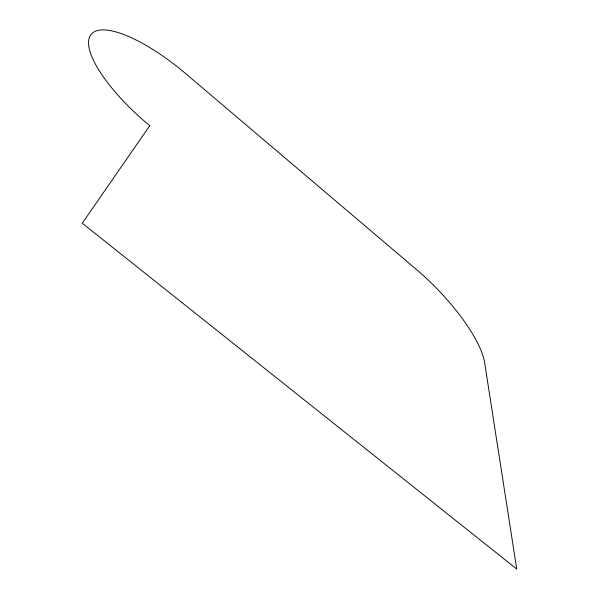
<?xml version="1.0" encoding="UTF-8"?>
<svg xmlns="http://www.w3.org/2000/svg" width="599" height="599" viewBox="0 0 599 599"><rect width="100%" height="100%" fill="white"/><g stroke="black" fill="none" stroke-linecap="round" stroke-linejoin="round"><path stroke-width="0.9" d="M149.743 125.723L82.265 223.232L516.735 569.05L484.628 362.635A92.665 28.228 46.1 0 0 416.709 269.707L185.75 73.684A98.992 31.492 40.6 0 0 90.659 34.997A98.992 31.492 40.6 0 0 149.743 125.723"/></g></svg>
